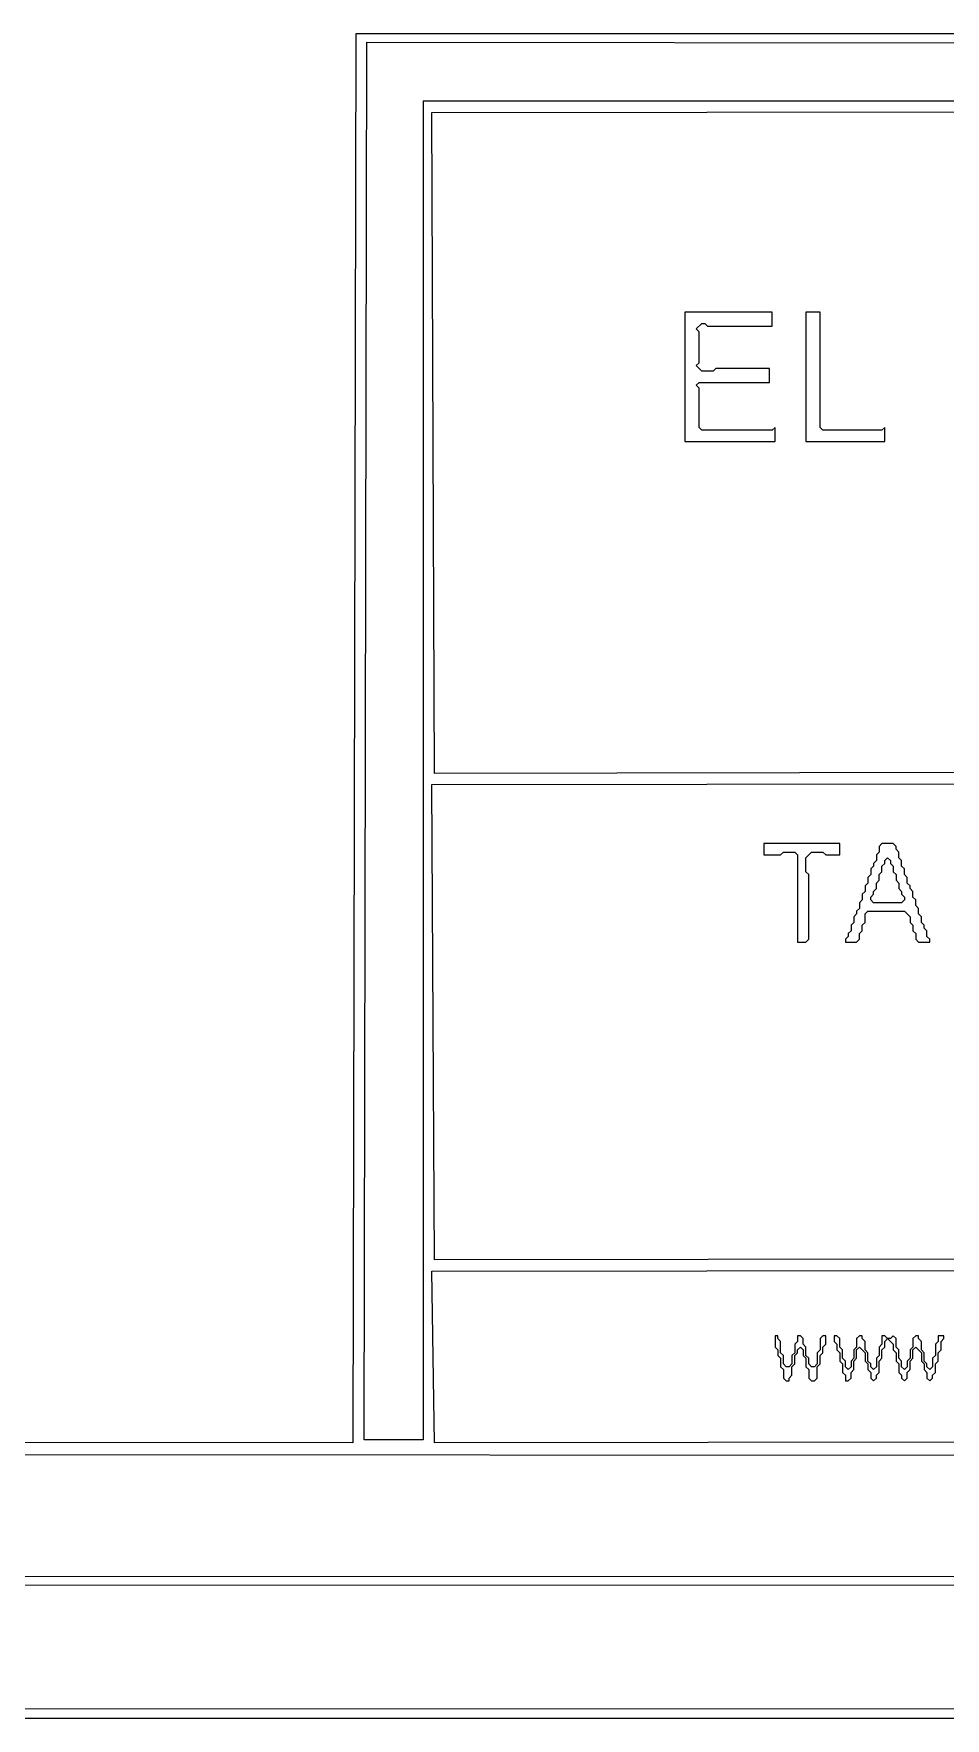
# Model space of a CAD drawing. Extents: x 17 to 323, y -435 to -5.
# Drawn here: x 194.7 to 227.1, y -434.9 to -375 of the extents above; entities that cross this region are included whole.
import ezdxf

# ---------------------------------------------------------------- set-up
doc = ezdxf.new("R2010")
doc.units = 0

msp = doc.modelspace()

# ---------------------------------------------------------------- linework, layer by layer
at = {"layer": 'CONTOURS'}
for p, q in [((206.1, -375), (206, -425.1)), ((312.9, -375), (206.1, -375)), ((206.4, -425), (206.5, -375.3)), ((206.5, -375.3), (313, -375.4)), ((312.9, -377.4), (208.5, -377.4)), ((208.5, -377.4), (208.5, -425)), ((208.8, -377.8), (285.4, -377.7)), ((208.9, -401.3), (208.8, -377.8)), ((217.8, -384.9), (217.8, -389.5)), ((220.9, -384.9), (217.8, -384.9)), ((220.9, -385.4), (220.9, -384.9)), ((222.1, -384.9), (222.1, -389.5)), ((222.6, -384.9), (222.1, -384.9)), ((222.6, -389), (222.6, -384.9)), ((218.2, -385.5), (218.4, -385.3)), ((218.3, -385.6), (218.2, -385.5)), ((218.3, -386.7), (218.3, -385.6)), ((218.4, -385.3), (218.5, -385.3)), ((218.5, -385.3), (218.6, -385.4)), ((218.6, -385.4), (220.9, -385.4)), ((218.2, -386.8), (218.3, -386.7)), ((218.4, -387), (218.2, -386.8)), ((218.9, -386.9), (218.8, -387)), ((220.8, -386.9), (218.9, -386.9)), ((220.8, -387.4), (220.8, -386.9)), ((218.2, -387.5), (218.3, -387.4)), ((218.3, -387.6), (218.2, -387.5)), ((218.3, -387.4), (220.8, -387.4)), ((218.8, -387), (218.4, -387)), ((218.3, -389), (218.3, -387.6)), ((218.4, -389.1), (218.3, -389)), ((220.9, -389.1), (218.4, -389.1)), ((221, -389), (220.9, -389.1)), ((221, -389.5), (221, -389)), ((222.7, -389.1), (222.6, -389)), ((224.8, -389.1), (222.7, -389.1)), ((224.9, -389), (224.8, -389.1)), ((224.9, -389.5), (224.9, -389)), ((217.8, -389.5), (221, -389.5)), ((222.1, -389.5), (224.9, -389.5)), ((285.5, -401.2), (208.9, -401.3)), ((208.8, -401.7), (291.3, -401.6)), ((208.9, -418.6), (208.8, -401.7)), ((220.6, -403.8), (220.6, -404.2)), ((223.3, -403.8), (220.6, -403.8)), ((220.6, -404.2), (221.2, -404.2)), ((221.2, -404.2), (221.3, -404.1)), ((221.3, -404.1), (221.7, -404.1)), ((221.7, -404.1), (221.8, -404.2)), ((221.8, -404.2), (221.8, -407.3)), ((222.1, -404.3), (222.3, -404.1)), ((222.1, -404.8), (222.1, -404.3)), ((222.3, -404.1), (222.7, -404.1)), ((222.7, -404.1), (222.8, -404.2)), ((222.8, -404.2), (223.3, -404.2)), ((223.3, -404.2), (223.3, -403.8)), ((224.7, -404.1), (224.6, -404.2)), ((224.6, -404.2), (224.6, -404.4)), ((224.8, -403.8), (224.7, -403.9)), ((224.7, -403.9), (224.7, -404.1)), ((225.2, -403.8), (224.8, -403.8)), ((224.9, -404.4), (225, -404.3)), ((225, -404.3), (225.1, -404.4)), ((225.3, -403.9), (225.2, -403.8)), ((225.3, -404), (225.3, -403.9)), ((225.4, -404.1), (225.3, -404)), ((225.4, -404.3), (225.4, -404.1)), ((225.5, -404.4), (225.4, -404.3)), ((222.2, -404.9), (222.1, -404.8)), ((222.2, -407.2), (222.2, -404.9)), ((224.4, -404.9), (224.3, -405)), ((224.5, -404.6), (224.4, -404.7)), ((224.4, -404.7), (224.4, -404.9)), ((224.6, -404.4), (224.5, -404.5)), ((224.5, -404.5), (224.5, -404.6)), ((224.7, -404.9), (224.8, -404.8)), ((224.7, -405.1), (224.7, -404.9)), ((224.8, -404.6), (224.9, -404.5)), ((224.8, -404.8), (224.8, -404.6)), ((224.9, -404.5), (224.9, -404.4)), ((225.1, -404.4), (225.1, -404.5)), ((225.1, -404.5), (225.2, -404.6)), ((225.2, -404.6), (225.2, -404.8)), ((225.2, -404.8), (225.3, -404.9)), ((225.3, -404.9), (225.3, -405.1)), ((225.5, -404.6), (225.5, -404.4)), ((225.6, -404.7), (225.5, -404.6)), ((225.6, -404.9), (225.6, -404.7)), ((225.7, -405), (225.6, -404.9)), ((224.2, -405.5), (224.1, -405.6)), ((224.3, -405.2), (224.2, -405.3)), ((224.2, -405.3), (224.2, -405.5)), ((224.3, -405), (224.3, -405.2)), ((224.5, -405.5), (224.6, -405.4)), ((224.5, -405.6), (224.5, -405.5)), ((224.6, -405.2), (224.7, -405.1)), ((224.6, -405.4), (224.6, -405.2)), ((225.3, -405.1), (225.4, -405.2)), ((225.4, -405.2), (225.4, -405.4)), ((225.4, -405.4), (225.5, -405.5)), ((225.5, -405.5), (225.5, -405.6)), ((225.7, -405.2), (225.7, -405)), ((225.8, -405.3), (225.7, -405.2)), ((225.8, -405.4), (225.8, -405.3)), ((225.9, -405.5), (225.8, -405.4)), ((225.9, -405.7), (225.9, -405.5)), ((224, -406.1), (223.9, -406.2)), ((224.1, -405.8), (224, -405.9)), ((224, -405.9), (224, -406.1)), ((224.1, -405.6), (224.1, -405.8)), ((224.4, -405.7), (224.5, -405.6)), ((224.4, -405.8), (224.4, -405.7)), ((224.5, -405.9), (224.4, -405.8)), ((225.5, -405.9), (224.5, -405.9)), ((225.5, -405.6), (225.6, -405.7)), ((225.6, -405.8), (225.5, -405.9)), ((225.6, -405.7), (225.6, -405.8)), ((226, -405.8), (225.9, -405.7)), ((226, -406), (226, -405.8)), ((226.1, -406.1), (226, -406)), ((226.1, -406.3), (226.1, -406.1)), ((223.8, -406.6), (223.7, -406.7)), ((223.7, -406.7), (223.7, -406.9)), ((223.9, -406.3), (223.8, -406.4)), ((223.8, -406.4), (223.8, -406.6)), ((223.9, -406.2), (223.9, -406.3)), ((224.1, -406.7), (224.2, -406.6)), ((224.1, -406.9), (224.1, -406.7)), ((224.2, -406.3), (224.3, -406.2)), ((224.2, -406.6), (224.2, -406.3)), ((224.3, -406.2), (225.6, -406.2)), ((225.6, -406.2), (225.8, -406.4)), ((225.8, -406.4), (225.8, -406.6)), ((225.8, -406.6), (225.9, -406.7)), ((225.9, -406.7), (225.9, -406.9)), ((226.2, -406.4), (226.1, -406.3)), ((226.2, -406.6), (226.2, -406.4)), ((226.3, -406.7), (226.2, -406.6)), ((226.3, -406.8), (226.3, -406.7)), ((221.8, -407.3), (222.1, -407.3)), ((222.1, -407.3), (222.2, -407.2)), ((223.6, -407.1), (223.5, -407.2)), ((223.5, -407.2), (223.5, -407.3)), ((223.5, -407.3), (223.9, -407.3)), ((223.7, -406.9), (223.6, -407)), ((223.6, -407), (223.6, -407.1)), ((223.9, -407.3), (224, -407.2)), ((224, -407), (224.1, -406.9)), ((224, -407.2), (224, -407)), ((225.9, -406.9), (226, -407)), ((226, -407), (226, -407.2)), ((226, -407.2), (226.1, -407.3)), ((226.1, -407.3), (226.5, -407.3)), ((226.4, -406.9), (226.3, -406.8)), ((226.4, -407.1), (226.4, -406.9)), ((226.5, -407.2), (226.4, -407.1)), ((226.5, -407.3), (226.5, -407.2)), ((291.4, -418.5), (208.9, -418.6)), ((208.8, -419), (291.3, -418.9)), ((208.9, -425.1), (208.8, -419)), ((221, -421.3), (221, -421.7)), ((221.1, -421.3), (221, -421.3)), ((221.1, -421.4), (221.1, -421.3)), ((221.2, -421.5), (221.1, -421.4)), ((221.2, -421.9), (221.2, -421.5)), ((221.8, -421.5), (221.7, -421.6)), ((221.7, -421.6), (221.7, -421.9)), ((221.9, -421.3), (221.8, -421.3)), ((221.8, -421.3), (221.8, -421.5)), ((222, -421.4), (221.9, -421.3)), ((222, -421.6), (222, -421.4)), ((222.1, -421.7), (222, -421.6)), ((222.7, -421.3), (222.6, -421.4)), ((222.6, -421.4), (222.6, -421.8)), ((222.8, -421.3), (222.7, -421.3)), ((222.7, -421.7), (222.8, -421.6)), ((222.8, -421.6), (222.8, -421.3)), ((223.1, -421.3), (223.1, -421.5)), ((223.2, -421.3), (223.1, -421.3)), ((223.1, -421.5), (223.2, -421.6)), ((223.3, -421.4), (223.2, -421.3)), ((223.2, -421.6), (223.2, -421.8)), ((223.3, -421.7), (223.3, -421.4)), ((224, -421.3), (223.9, -421.4)), ((223.9, -421.4), (223.9, -421.7)), ((224.1, -421.3), (224, -421.3)), ((224.1, -421.4), (224.1, -421.3)), ((224.2, -421.5), (224.1, -421.4)), ((224.2, -421.8), (224.2, -421.5)), ((224.8, -421.6), (224.7, -421.7)), ((224.9, -421.3), (224.8, -421.3)), ((224.8, -421.3), (224.8, -421.6)), ((225, -421.4), (224.9, -421.3)), ((224.9, -421.5), (225, -421.4)), ((224.9, -421.7), (224.9, -421.5)), ((225, -421.4), (225.2, -421.6)), ((225.1, -421.4), (225, -421.4)), ((225.2, -421.3), (225.1, -421.4)), ((225.3, -421.4), (225.2, -421.3)), ((225.2, -421.6), (225.2, -421.8)), ((225.3, -421.7), (225.3, -421.4)), ((226, -421.3), (225.9, -421.4)), ((225.9, -421.4), (225.9, -421.7)), ((226.1, -421.3), (226, -421.3)), ((226.1, -421.4), (226.1, -421.3)), ((226.2, -421.5), (226.1, -421.4)), ((226.2, -421.8), (226.2, -421.5)), ((226.8, -421.5), (226.7, -421.6)), ((226.7, -421.6), (226.7, -422)), ((227, -421.3), (226.8, -421.3)), ((226.8, -421.3), (226.8, -421.5)), ((226.9, -421.5), (227, -421.4)), ((226.9, -421.8), (226.9, -421.5)), ((227, -421.4), (227, -421.3)), ((221, -421.7), (221.1, -421.8)), ((221.1, -421.8), (221.1, -422)), ((221.1, -422), (221.2, -422.1)), ((221.3, -422), (221.2, -421.9)), ((221.2, -422.1), (221.2, -422.4)), ((221.3, -422.3), (221.3, -422)), ((221.7, -421.9), (221.6, -422)), ((221.6, -422), (221.6, -422.3)), ((221.7, -422), (221.8, -421.9)), ((221.7, -422.3), (221.7, -422)), ((221.8, -421.8), (221.9, -421.7)), ((221.8, -421.9), (221.8, -421.8)), ((221.9, -421.7), (222, -421.8)), ((222, -421.8), (222, -422)), ((222, -422), (222.1, -422.1)), ((222.1, -422), (222.1, -421.7)), ((222.2, -422.1), (222.1, -422)), ((222.1, -422.1), (222.1, -422.4)), ((222.2, -422.3), (222.2, -422.1)), ((222.6, -421.8), (222.5, -421.9)), ((222.5, -421.9), (222.5, -422.3)), ((222.6, -422), (222.7, -421.9)), ((222.6, -422.3), (222.6, -422)), ((222.7, -421.9), (222.7, -421.7)), ((223.2, -421.8), (223.3, -421.9)), ((223.4, -421.8), (223.3, -421.7)), ((223.3, -421.9), (223.3, -422.2)), ((223.3, -422.2), (223.4, -422.3)), ((223.4, -422.1), (223.4, -421.8)), ((223.5, -422.2), (223.4, -422.1)), ((223.5, -422.4), (223.5, -422.2)), ((223.8, -422.1), (223.7, -422.2)), ((223.7, -422.2), (223.7, -422.4)), ((223.9, -421.7), (223.8, -421.8)), ((223.8, -421.8), (223.8, -422.1)), ((223.8, -422.2), (223.9, -422.1)), ((223.8, -422.5), (223.8, -422.2)), ((223.9, -421.8), (224, -421.7)), ((223.9, -422.1), (223.9, -421.8)), ((224, -421.7), (224.2, -421.9)), ((224.3, -421.9), (224.2, -421.8)), ((224.2, -421.9), (224.2, -422.2)), ((224.2, -422.2), (224.3, -422.3)), ((224.3, -422.2), (224.3, -421.9)), ((224.4, -422.3), (224.3, -422.2)), ((224.7, -422), (224.6, -422.1)), ((224.6, -422.1), (224.6, -422.4)), ((224.7, -421.7), (224.7, -422)), ((224.7, -422.2), (224.8, -422.1)), ((224.7, -422.6), (224.7, -422.2)), ((224.8, -421.8), (224.9, -421.7)), ((224.8, -422.1), (224.8, -421.8)), ((225.2, -421.8), (225.3, -421.9)), ((225.4, -421.8), (225.3, -421.7)), ((225.3, -421.9), (225.3, -422.2)), ((225.3, -422.2), (225.4, -422.3)), ((225.4, -422.1), (225.4, -421.8)), ((225.5, -422.2), (225.4, -422.1)), ((225.5, -422.4), (225.5, -422.2)), ((225.8, -422.1), (225.7, -422.2)), ((225.7, -422.2), (225.7, -422.4)), ((225.9, -421.7), (225.8, -421.8)), ((225.8, -421.8), (225.8, -422.1)), ((225.8, -422.2), (225.9, -422.1)), ((225.8, -422.5), (225.8, -422.2)), ((225.9, -421.8), (226, -421.7)), ((225.9, -422.1), (225.9, -421.8)), ((226, -421.7), (226.2, -421.9)), ((226.3, -421.9), (226.2, -421.8)), ((226.2, -421.9), (226.2, -422.2)), ((226.2, -422.2), (226.3, -422.3)), ((226.3, -422.2), (226.3, -421.9)), ((226.4, -422.3), (226.3, -422.2)), ((226.7, -422), (226.6, -422.1)), ((226.6, -422.1), (226.6, -422.4)), ((226.7, -422.3), (226.8, -422.2)), ((226.8, -421.9), (226.9, -421.8)), ((226.8, -422.2), (226.8, -421.9)), ((221.2, -422.4), (221.3, -422.5)), ((221.4, -422.4), (221.3, -422.3)), ((221.3, -422.5), (221.3, -422.8)), ((221.3, -422.8), (221.4, -422.9)), ((221.5, -422.4), (221.4, -422.4)), ((221.6, -422.3), (221.5, -422.4)), ((221.5, -422.8), (221.6, -422.7)), ((221.5, -422.9), (221.5, -422.8)), ((221.6, -422.4), (221.7, -422.3)), ((221.6, -422.7), (221.6, -422.4)), ((222.1, -422.4), (222.2, -422.5)), ((222.3, -422.4), (222.2, -422.3)), ((222.2, -422.5), (222.2, -422.8)), ((222.2, -422.8), (222.3, -422.9)), ((222.4, -422.4), (222.3, -422.4)), ((222.5, -422.3), (222.4, -422.4)), ((222.4, -422.9), (222.5, -422.8)), ((222.5, -422.4), (222.6, -422.3)), ((222.5, -422.8), (222.5, -422.4)), ((223.4, -422.3), (223.4, -422.6)), ((223.4, -422.6), (223.5, -422.7)), ((223.6, -422.5), (223.5, -422.4)), ((223.5, -422.7), (223.5, -422.9)), ((223.7, -422.4), (223.6, -422.5)), ((223.6, -422.9), (223.7, -422.8)), ((223.7, -422.6), (223.8, -422.5)), ((223.7, -422.8), (223.7, -422.6)), ((224.3, -422.3), (224.3, -422.5)), ((224.3, -422.5), (224.4, -422.6)), ((224.4, -422.4), (224.4, -422.3)), ((224.5, -422.5), (224.4, -422.4)), ((224.4, -422.6), (224.4, -422.8)), ((224.4, -422.8), (224.5, -422.9)), ((224.6, -422.4), (224.5, -422.5)), ((224.5, -422.9), (224.6, -422.8)), ((224.6, -422.7), (224.7, -422.6)), ((224.6, -422.8), (224.6, -422.7)), ((225.4, -422.3), (225.4, -422.6)), ((225.4, -422.6), (225.5, -422.7)), ((225.6, -422.5), (225.5, -422.4)), ((225.5, -422.7), (225.5, -422.8)), ((225.5, -422.8), (225.6, -422.9)), ((225.7, -422.4), (225.6, -422.5)), ((225.6, -422.9), (225.7, -422.8)), ((225.7, -422.6), (225.8, -422.5)), ((225.7, -422.8), (225.7, -422.6)), ((226.3, -422.3), (226.3, -422.5)), ((226.3, -422.5), (226.4, -422.6)), ((226.4, -422.4), (226.4, -422.3)), ((226.5, -422.5), (226.4, -422.4)), ((226.4, -422.6), (226.4, -422.8)), ((226.4, -422.8), (226.5, -422.9)), ((226.6, -422.4), (226.5, -422.5)), ((226.5, -422.9), (226.6, -422.8)), ((226.6, -422.7), (226.7, -422.6)), ((226.6, -422.8), (226.6, -422.7)), ((226.7, -422.6), (226.7, -422.3)), ((221.4, -422.9), (221.5, -422.9)), ((222.3, -422.9), (222.4, -422.9)), ((223.5, -422.9), (223.6, -422.9)), ((206, -425.1), (26.6, -425)), ((208.5, -425), (206.4, -425)), ((291.4, -425), (208.9, -425.1)), ((26.3, -425.4), (313.2, -425.6)), ((317.7, -429.9), (21.8, -429.8)), ((21.5, -430.1), (318.1, -430.2)), ((322.4, -434.6), (17.2, -434.5)), ((16.9, -434.9), (322.7, -434.9))]:
    msp.add_line(p, q, dxfattribs=at)

doc.saveas('drawing.dxf')
